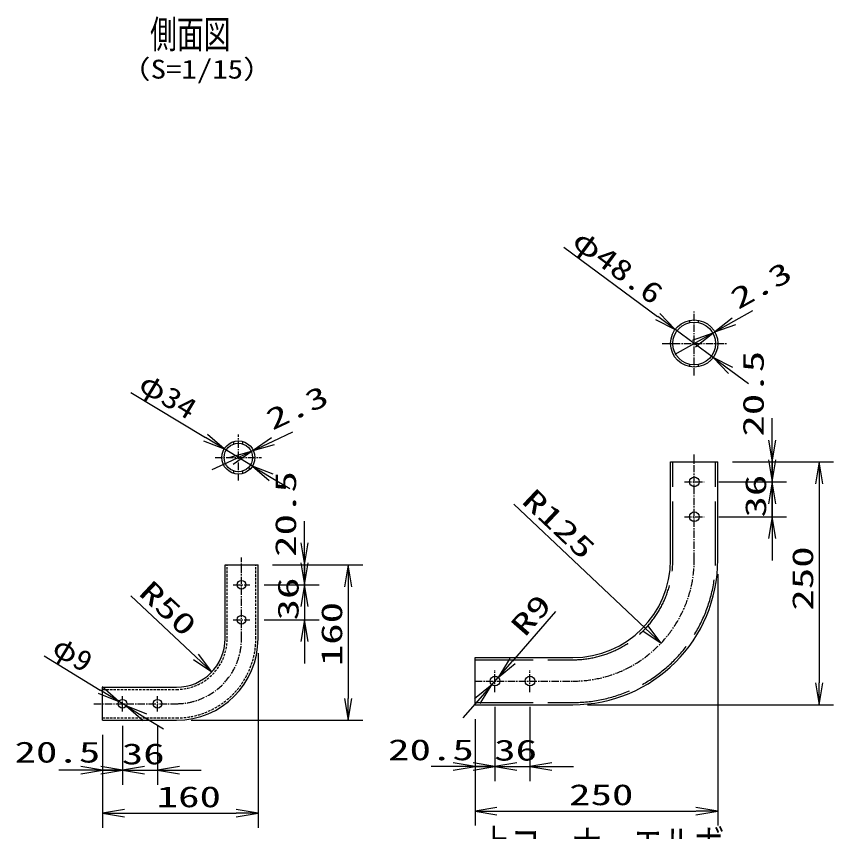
# Model space of a CAD drawing. Units: millimetres, scale not verified, with parts at other scales. Extents: x -4455 to 4455, y -3150 to 3150.
# Drawn here: x -616 to 1067, y -1579 to 100 of the extents above; entities that cross this region are included whole.
import ezdxf
from ezdxf.enums import TextEntityAlignment as Align

# ---------------------------------------------------------------- set-up
doc = ezdxf.new("R2010")
doc.units = ezdxf.units.MM
doc.header["$LTSCALE"] = 20
for name, pattern in [('DASHED', [7.5, 6, -1.5]), ('USER2', [0.375, 0.25, -0.125]), ('USER4', [1.125, 0.75, -0.125, 0.125, -0.125])]:
    doc.linetypes.add(name, pattern=pattern)
for name, color, linetype, lineweight in [('0-1_1', 7, 'Continuous', 25), ('0-2_0', 7, 'Continuous', 25), ('0-4_EXTCNT-L', 2, 'Continuous', 25)]:
    doc.layers.add(name, color=color, linetype=linetype, lineweight=lineweight)
doc.styles.add('ＭＳ ゴシック', font='')
doc.styles.get('ＭＳ ゴシック').set_extended_font_data('MS Gothic')

# ---------------------------------------------------------------- blocks, each defined once
blk = doc.blocks.new('DARROWS')
at = {"layer": '0-2_0', "color": 2}
blk.add_line((0, 0), (-19.982, 0), dxfattribs=at)
blk.add_lwpolyline([(-20, -3.333), (0, 0), (-20, 3.333)], dxfattribs=at)

msp = doc.modelspace()

# ---------------------------------------------------------------- linework, layer by layer
at = {"layer": '0-2_0', "color": 4, "linetype": 'USER4'}
for p, q in [((779.81, -639.37), (779.81, -507.05)), ((713.65, -573.21), (845.98, -573.21)), ((-159, -855.63), (-159, -760.38)), ((779.81, -1018.53), (779.81, -802.16)), ((-206.63, -808.01), (-111.38, -808.01)), ((759.42, -858.13), (800.21, -858.13)), ((759.42, -930.13), (800.21, -930.13)), ((-152.45, -1181.02), (-152.45, -1014.03)), ((-169.41, -1070.02), (-135.5, -1070.02)), ((-169.41, -1142.02), (-135.5, -1142.02)), ((369.41, -1291.42), (369.41, -1245.64)), ((441.41, -1291.42), (441.41, -1245.64)), ((328.41, -1268.53), (529.81, -1268.53)), ((-397.45, -1330.76), (-397.45, -1299.29)), ((-325.45, -1330.76), (-325.45, -1299.29)), ((-456.39, -1315.02), (-286.45, -1315.02))]:
    msp.add_line(p, q, dxfattribs=at)
at = {"layer": '0-2_0'}
for p, q in [((770.81, -530.14), (770.81, -525.45)), ((788.81, -530.14), (788.81, -525.45)), ((815.23, -599.32), (818.93, -602.05)), ((770.81, -620.97), (770.81, -616.28)), ((788.81, -620.97), (788.81, -616.28)), ((-168, -780.02), (-168, -775.22)), ((-150, -780.02), (-150, -775.22)), ((731.21, -1018.53), (731.21, -817.13)), ((731.21, -817.13), (828.41, -817.13)), ((828.41, -1018.53), (828.41, -817.13)), ((-168, -840.79), (-168, -835.99)), ((-150, -840.79), (-150, -835.99)), ((-137.82, -828.4), (-134.51, -831.59)), ((-186.45, -1181.02), (-186.45, -1029.02)), ((-186.45, -1029.02), (-118.45, -1029.02)), ((-118.45, -1181.02), (-118.45, -1029.02)), ((328.41, -1219.93), (529.81, -1219.93)), ((328.41, -1317.13), (328.41, -1219.93)), ((-438.45, -1281.02), (-286.45, -1281.02)), ((-438.45, -1349.02), (-438.45, -1281.02)), ((328.41, -1317.13), (529.81, -1317.13)), ((-438.45, -1349.02), (-286.45, -1349.02))]:
    msp.add_line(p, q, dxfattribs=at)
at = {"layer": '0-2_0', "linetype": 'DASHED'}
for p, q in [((735.81, -1018.53), (735.81, -817.13)), ((823.81, -1018.53), (823.81, -817.13)), ((328.41, -1224.53), (529.81, -1224.53)), ((328.41, -1312.53), (529.81, -1312.53))]:
    msp.add_line(p, q, dxfattribs=at)
at = {"layer": '0-2_0', "linetype": 'USER2'}
for p, q in [((-181.85, -1181.02), (-181.85, -1029.02)), ((-123.05, -1181.02), (-123.05, -1029.02)), ((-438.45, -1285.62), (-286.45, -1285.62)), ((-438.45, -1344.42), (-286.45, -1344.42))]:
    msp.add_line(p, q, dxfattribs=at)
at = {"layer": '0-2_0'}
for centre, radius in [((779.81, -573.21), 48.6), ((779.81, -573.21), 44), ((-159, -808.01), 34), ((-159, -808.01), 29.4), ((779.81, -858.13), 10), ((779.81, -930.13), 10), ((-152.45, -1070.02), 9), ((-152.45, -1142.02), 9), ((369.41, -1268.53), 10), ((441.41, -1268.53), 10), ((-397.45, -1315.02), 9), ((-325.45, -1315.02), 9)]:
    msp.add_circle(centre, radius, dxfattribs=at)
at = {"layer": '0-2_0', "linetype": 'DASHED'}
for radius in [206, 294]:
    msp.add_arc((529.81, -1018.53), radius, 270, 0, dxfattribs=at)
at = {"layer": '0-2_0'}
for centre, radius in [((529.81, -1018.53), 298.6), ((529.81, -1018.53), 201.4), ((-286.45, -1181.02), 168), ((-286.45, -1181.02), 100)]:
    msp.add_arc(centre, radius, 270, 0, dxfattribs=at)
at = {"layer": '0-2_0', "color": 4, "linetype": 'USER4'}
for centre, radius in [((529.81, -1018.53), 250), ((-286.45, -1181.02), 134)]:
    msp.add_arc(centre, radius, 270, 0, dxfattribs=at)
at = {"layer": '0-2_0', "linetype": 'USER2'}
for radius in [163.4, 104.6]:
    msp.add_arc((-286.45, -1181.02), radius, 270, 0, dxfattribs=at)
at = {"layer": '0-4_EXTCNT-L'}
for p, q in [((511.37, -375.15), (704.5, -517.64)), ((861.51, -527.52), (900.78, -505.55)), ((818.92, -602.06), (740.71, -544.35)), ((818.22, -551.73), (822.23, -549.48)), ((778.94, -573.69), (739.67, -595.66)), ((855.13, -628.78), (891.34, -655.49)), ((-380.65, -674.01), (-226.61, -767.13)), ((940.09, -772.13), (940.09, -727.13)), ((-87.44, -774.55), (-46.67, -755.5)), ((940.09, -813.13), (940.09, -768.13)), ((-129.91, -825.6), (-188.1, -790.42)), ((-128.2, -793.61), (-132.37, -795.56)), ((-173.14, -814.61), (-213.9, -833.67)), ((940.09, -817.13), (940.09, -858.13)), ((-91.4, -848.88), (-52.89, -872.16)), ((940.09, -930.13), (940.09, -858.13)), ((1036.91, -862.13), (1036.91, -1272.13)), ((408.1, -903.79), (678.98, -1159.16)), ((940.09, -903.13), (940.09, -948.13)), ((-22.73, -984.02), (-22.73, -939.02)), ((940.09, -975.13), (940.09, -1020.13)), ((-22.73, -1025.02), (-22.73, -980.02)), ((-22.73, -1029.02), (-22.73, -1070.02)), ((-22.73, -1070.02), (-22.73, -1142.02)), ((67.04, -1074.02), (67.04, -1304.02)), ((-380.42, -1093.01), (-246.31, -1218.62)), ((-22.73, -1115.02), (-22.73, -1160.02)), ((494.44, -1125.47), (405.61, -1227.12)), ((-22.73, -1187.02), (-22.73, -1232.02)), ((-558.71, -1216.45), (-443.53, -1286.86)), ((362.83, -1276.06), (376, -1261)), ((-389.78, -1319.72), (-405.13, -1310.33)), ((333.22, -1309.95), (303.61, -1343.83)), ((-351.38, -1343.19), (-312.99, -1366.66)), ((283.41, -1444.43), (238.41, -1444.43)), ((324.41, -1444.43), (279.41, -1444.43)), ((328.41, -1444.43), (369.41, -1444.43)), ((369.41, -1444.43), (441.41, -1444.43)), ((414.41, -1444.43), (459.41, -1444.43)), ((486.41, -1444.43), (531.41, -1444.43)), ((-483.45, -1452.11), (-528.45, -1452.11)), ((-442.45, -1452.11), (-487.45, -1452.11)), ((-438.45, -1452.11), (-397.45, -1452.11)), ((-397.45, -1452.11), (-325.45, -1452.11)), ((-352.45, -1452.11), (-307.45, -1452.11)), ((-280.45, -1452.11), (-235.45, -1452.11)), ((-393.45, -1540.4), (-163.45, -1540.4)), ((373.41, -1536.16), (783.41, -1536.16))]:
    msp.add_line(p, q, dxfattribs=at)
at = {"layer": '0-4_EXTCNT-L', "color": 1}
for p, q in [((858.41, -817.13), (970.09, -817.13)), ((858.41, -817.13), (1066.91, -817.13)), ((830.21, -858.13), (970.09, -858.13)), ((830.21, -858.13), (970.09, -858.13)), ((830.21, -930.13), (970.09, -930.13)), ((-88.45, -1029.02), (7.27, -1029.02)), ((-88.45, -1029.02), (97.04, -1029.02)), ((828.41, -1048.53), (828.41, -1566.16)), ((-105.5, -1070.02), (7.27, -1070.02)), ((-105.5, -1070.02), (7.27, -1070.02)), ((-105.5, -1142.02), (7.27, -1142.02)), ((-118.45, -1211.02), (-118.45, -1570.4)), ((369.41, -1321.42), (369.41, -1474.43)), ((369.41, -1321.42), (369.41, -1474.43)), ((441.41, -1321.42), (441.41, -1474.43)), ((559.81, -1317.13), (1066.91, -1317.13)), ((-397.45, -1360.76), (-397.45, -1482.11)), ((-397.45, -1360.76), (-397.45, -1482.11)), ((-325.45, -1360.76), (-325.45, -1482.11)), ((-256.45, -1349.02), (97.04, -1349.02)), ((328.41, -1347.13), (328.41, -1474.43)), ((328.41, -1347.13), (328.41, -1566.16)), ((-438.45, -1379.02), (-438.45, -1482.11)), ((-438.45, -1379.02), (-438.45, -1570.4))]:
    msp.add_line(p, q, dxfattribs=at)

# ---------------------------------------------------------------- block references
at = {"layer": '0-4_EXTCNT-L', "xscale": 2.25, "yscale": 2.25}
for p, rotation in [((740.71, -544.35), 323.5801), ((822.23, -549.48), 209.21634), ((818.22, -551.73), 29.21634), ((818.92, -602.06), 143.5801), ((-188.1, -790.42), 328.84488), ((-128.2, -793.61), 205.05259), ((940.09, -817.13), 270), ((-132.37, -795.56), 25.05259), ((-129.91, -825.6), 148.84488), ((940.09, -858.13), 270), ((1036.91, -817.13), 90), ((940.09, -858.13), 90), ((940.09, -930.13), 90), ((-22.73, -1029.02), 270), ((-22.73, -1070.02), 270), ((67.04, -1029.02), 90), ((-22.73, -1070.02), 90), ((-22.73, -1142.02), 90), ((711.72, -1190.03), 316.68828), ((-213.47, -1249.38), 316.87522), ((376, -1261), 228.8487), ((362.83, -1276.06), 48.8487), ((1036.91, -1317.13), 270), ((-405.13, -1310.33), 328.5619), ((67.04, -1349.02), 270), ((-389.78, -1319.72), 148.5619), ((-397.45, -1452.11), 180), ((-325.45, -1452.11), 180), ((369.41, -1444.43), 180), ((441.41, -1444.43), 180), ((328.41, -1536.16), 180), ((-438.45, -1540.4), 180)]:
    msp.add_blockref('DARROWS', p, dxfattribs=dict(at, rotation=rotation))
for p in [(-438.45, -1452.11), (-397.45, -1452.11), (328.41, -1444.43), (369.41, -1444.43), (828.41, -1536.16), (-118.45, -1540.4)]:
    msp.add_blockref('DARROWS', p, dxfattribs=at)

# ---------------------------------------------------------------- texts
at = {"layer": '0-1_1', "color": 4, "style": 'ＭＳ ゴシック'}
for s, height, width, p in [('側面図', 57.73, 0.7, (-340.63, 17.38)), ('（S=1/15）', 38.85, 1.2, (-403.14, -39.44))]:
    msp.add_text(s, height=height, dxfattribs=dict(at, width=width)).set_placement(p, align=Align.BOTTOM_LEFT)
at = {"layer": '0-4_EXTCNT-L', "color": 3, "style": 'ＭＳ ゴシック'}
for s, height, rotation, width, p in [('φ48.6', 43.3, 323.58, 1.3, (516.92, -380.27)), ('2.3', 43.26, 29.216, 1.5, (876.54, -515.66)), ('20.5', 43.26, 90, 1.5, (935.99, -764.96)), ('φ34', 43.26, 328.845, 1.2, (-374.66, -678.6)), ('2.3', 43.26, 25.053, 1.5, (-83.36, -764.47)), ('20.5', 43.26, 90, 1.5, (-27.03, -1012.64)), ('36', 43.26, 90, 1.5, (940.92, -931.63)), ('R125', 43.26, 316.688, 1.5, (412.99, -909.53)), ('250', 43.26, 90, 1.5, (1037.74, -1123.38)), ('36', 43.26, 90, 1.5, (-21.9, -1143.52)), ('R50', 43.26, 316.875, 1.5, (-375.52, -1098.74)), ('R9', 43.26, 48.849, 1.5, (440.78, -1188.13)), ('160', 43.26, 90, 1.5, (67.86, -1237.77)), ('φ9', 43.26, 328.562, 1.1, (-552.74, -1221.06))]:
    msp.add_text(s, height=height, rotation=rotation, dxfattribs=dict(at, width=width)).set_placement(p, align=Align.BOTTOM_LEFT)
at = {"layer": '0-4_EXTCNT-L', "color": 3, "style": 'ＭＳ ゴシック', "width": 1.5}
for s, p in [('20.5', (-619.86, -1449.24)), ('20.5', (149.39, -1444.43)), ('36', (367.91, -1445.26)), ('36', (-398.95, -1452.94)), ('160', (-327.2, -1541.23)), ('250', (522.16, -1536.98))]:
    msp.add_text(s, height=43.26, dxfattribs=at).set_placement(p, align=Align.BOTTOM_LEFT)
at = {"layer": '0-4_EXTCNT-L', "color": 4, "style": 'ＭＳ ゴシック', "width": 0.8}
msp.add_text('上コーナーエルボ', height=57.77, dxfattribs=at).set_placement((337.53, -1648.48), align=Align.BOTTOM_LEFT)

doc.saveas('drawing.dxf')
